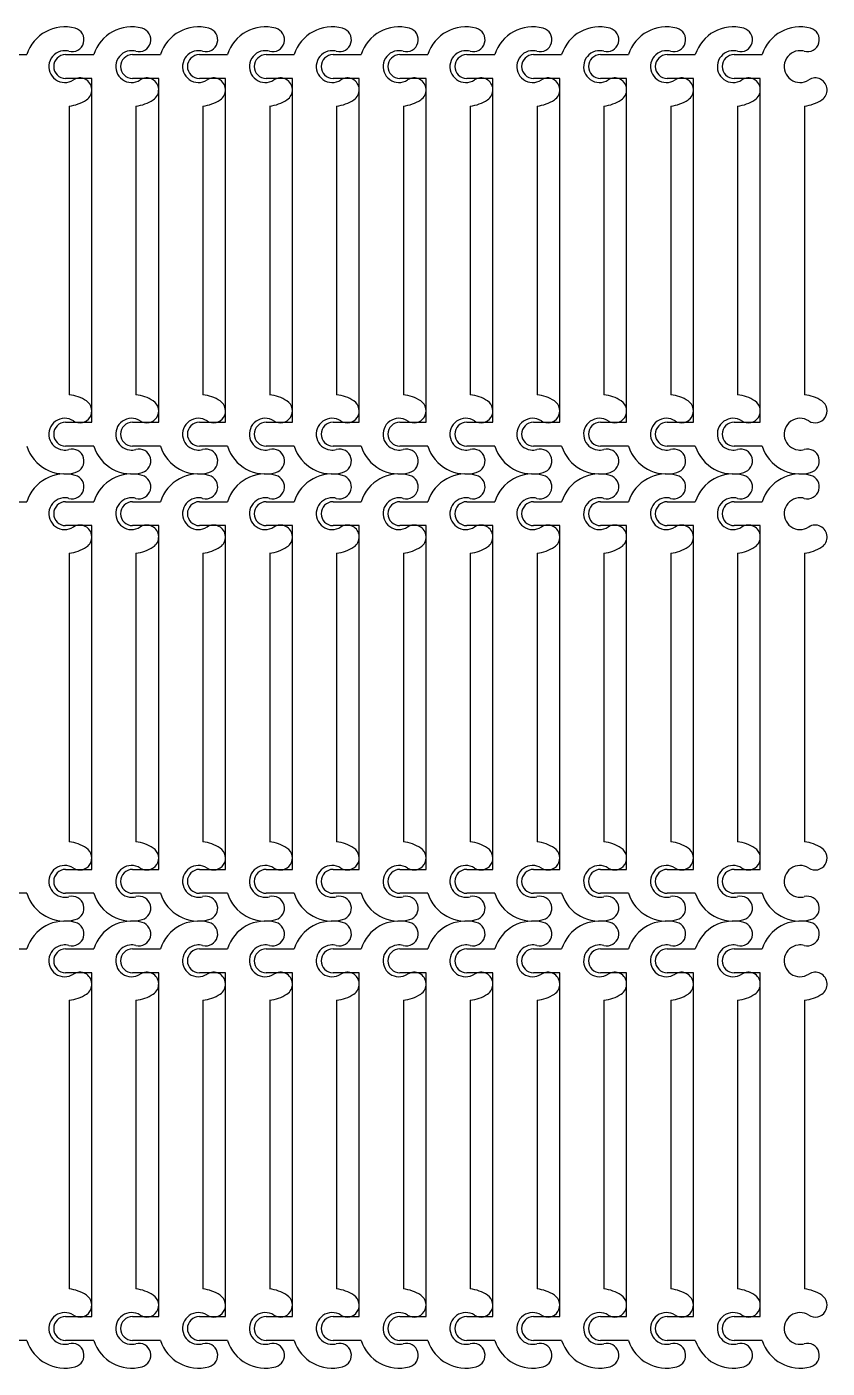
# Model space of a CAD drawing. Extents: x -435 to 1566, y -435 to 2166.
# Drawn here: x -35.4 to 166, y 1550.8 to 1888.4 of the extents above; entities that cross this region are included whole.
import ezdxf

# ---------------------------------------------------------------- set-up
doc = ezdxf.new("R2010")
doc.units = 0
doc.header["$MEASUREMENT"] = 0
doc.layers.add('LAYER_02', color=3, linetype='CONTINUOUS')

msp = doc.modelspace()

# ---------------------------------------------------------------- linework, layer by layer
at = {"layer": 'LAYER_02'}
for p, q in [((-42.47, 1881.41), (-35.41, 1881.41)), ((-25.65, 1881.41), (-18.59, 1881.41)), ((-8.83, 1881.41), (-1.77, 1881.41)), ((8, 1881.41), (15.06, 1881.41)), ((24.82, 1881.41), (31.88, 1881.41)), ((41.64, 1881.41), (48.7, 1881.41)), ((58.46, 1881.41), (65.52, 1881.41)), ((75.29, 1881.41), (82.34, 1881.41)), ((92.11, 1881.41), (99.17, 1881.41)), ((108.93, 1881.41), (115.99, 1881.41)), ((125.75, 1881.41), (132.81, 1881.41)), ((142.57, 1881.41), (149.63, 1881.41)), ((-19.05, 1875.41), (-25.65, 1875.41)), ((-19.05, 1788.89), (-19.05, 1875.41)), ((-2.23, 1875.41), (-8.83, 1875.41)), ((-2.23, 1788.89), (-2.23, 1875.41)), ((14.59, 1875.41), (8, 1875.41)), ((14.59, 1788.89), (14.59, 1875.41)), ((31.42, 1875.41), (24.82, 1875.41)), ((31.42, 1788.89), (31.42, 1875.41)), ((48.24, 1875.41), (41.64, 1875.41)), ((48.24, 1788.89), (48.24, 1875.41)), ((65.06, 1875.41), (58.46, 1875.41)), ((65.06, 1788.89), (65.06, 1875.41)), ((81.88, 1875.41), (75.29, 1875.41)), ((81.88, 1788.89), (81.88, 1875.41)), ((98.71, 1875.41), (92.11, 1875.41)), ((98.71, 1788.89), (98.71, 1875.41)), ((115.53, 1875.41), (108.93, 1875.41)), ((115.53, 1788.89), (115.53, 1875.41)), ((132.35, 1875.41), (125.75, 1875.41)), ((132.35, 1788.89), (132.35, 1875.41)), ((149.17, 1875.41), (142.57, 1875.41)), ((149.17, 1788.89), (149.17, 1875.41)), ((-24.77, 1868.47), (-24.77, 1795.83)), ((-7.95, 1868.47), (-7.95, 1795.83)), ((8.87, 1868.47), (8.87, 1795.83)), ((25.7, 1868.47), (25.7, 1795.83)), ((42.52, 1868.47), (42.52, 1795.83)), ((59.34, 1868.47), (59.34, 1795.83)), ((76.16, 1868.47), (76.16, 1795.83)), ((92.99, 1868.47), (92.99, 1795.83)), ((109.81, 1868.47), (109.81, 1795.83)), ((126.63, 1868.47), (126.63, 1795.83)), ((143.45, 1868.47), (143.45, 1795.83)), ((160.27, 1868.47), (160.27, 1795.83)), ((-25.65, 1788.89), (-19.05, 1788.89)), ((-8.83, 1788.89), (-2.23, 1788.89)), ((8, 1788.89), (14.59, 1788.89)), ((24.82, 1788.89), (31.42, 1788.89)), ((41.64, 1788.89), (48.24, 1788.89)), ((58.46, 1788.89), (65.06, 1788.89)), ((75.29, 1788.89), (81.88, 1788.89)), ((92.11, 1788.89), (98.71, 1788.89)), ((108.93, 1788.89), (115.53, 1788.89)), ((125.75, 1788.89), (132.35, 1788.89)), ((142.57, 1788.89), (149.17, 1788.89)), ((-18.59, 1782.89), (-25.65, 1782.89)), ((-1.77, 1782.89), (-8.83, 1782.89)), ((15.06, 1782.89), (8, 1782.89)), ((31.88, 1782.89), (24.82, 1782.89)), ((48.7, 1782.89), (41.64, 1782.89)), ((65.52, 1782.89), (58.46, 1782.89)), ((82.34, 1782.89), (75.29, 1782.89)), ((99.17, 1782.89), (92.11, 1782.89)), ((115.99, 1782.89), (108.93, 1782.89)), ((132.81, 1782.89), (125.75, 1782.89)), ((149.63, 1782.89), (142.57, 1782.89)), ((-42.47, 1768.89), (-35.41, 1768.89)), ((-25.65, 1768.89), (-18.59, 1768.89)), ((-8.83, 1768.89), (-1.77, 1768.89)), ((8, 1768.89), (15.06, 1768.89)), ((24.82, 1768.89), (31.88, 1768.89)), ((41.64, 1768.89), (48.7, 1768.89)), ((58.46, 1768.89), (65.52, 1768.89)), ((75.29, 1768.89), (82.34, 1768.89)), ((92.11, 1768.89), (99.17, 1768.89)), ((108.93, 1768.89), (115.99, 1768.89)), ((125.75, 1768.89), (132.81, 1768.89)), ((142.57, 1768.89), (149.63, 1768.89)), ((-19.05, 1762.89), (-25.65, 1762.89)), ((-19.05, 1676.36), (-19.05, 1762.89)), ((-2.23, 1762.89), (-8.83, 1762.89)), ((-2.23, 1676.36), (-2.23, 1762.89)), ((14.59, 1762.89), (8, 1762.89)), ((14.59, 1676.36), (14.59, 1762.89)), ((31.42, 1762.89), (24.82, 1762.89)), ((31.42, 1676.36), (31.42, 1762.89)), ((48.24, 1762.89), (41.64, 1762.89)), ((48.24, 1676.36), (48.24, 1762.89)), ((65.06, 1762.89), (58.46, 1762.89)), ((65.06, 1676.36), (65.06, 1762.89)), ((81.88, 1762.89), (75.29, 1762.89)), ((81.88, 1676.36), (81.88, 1762.89)), ((98.71, 1762.89), (92.11, 1762.89)), ((98.71, 1676.36), (98.71, 1762.89)), ((115.53, 1762.89), (108.93, 1762.89)), ((115.53, 1676.36), (115.53, 1762.89)), ((132.35, 1762.89), (125.75, 1762.89)), ((132.35, 1676.36), (132.35, 1762.89)), ((149.17, 1762.89), (142.57, 1762.89)), ((149.17, 1676.36), (149.17, 1762.89)), ((-24.77, 1755.95), (-24.77, 1683.3)), ((-7.95, 1755.95), (-7.95, 1683.3)), ((8.87, 1755.95), (8.87, 1683.3)), ((25.7, 1755.95), (25.7, 1683.3)), ((42.52, 1755.95), (42.52, 1683.3)), ((59.34, 1755.95), (59.34, 1683.3)), ((76.16, 1755.95), (76.16, 1683.3)), ((92.99, 1755.95), (92.99, 1683.3)), ((109.81, 1755.95), (109.81, 1683.3)), ((126.63, 1755.95), (126.63, 1683.3)), ((143.45, 1755.95), (143.45, 1683.3)), ((160.27, 1755.95), (160.27, 1683.3)), ((-25.65, 1676.36), (-19.05, 1676.36)), ((-8.83, 1676.36), (-2.23, 1676.36)), ((8, 1676.36), (14.59, 1676.36)), ((24.82, 1676.36), (31.42, 1676.36)), ((41.64, 1676.36), (48.24, 1676.36)), ((58.46, 1676.36), (65.06, 1676.36)), ((75.29, 1676.36), (81.88, 1676.36)), ((92.11, 1676.36), (98.71, 1676.36)), ((108.93, 1676.36), (115.53, 1676.36)), ((125.75, 1676.36), (132.35, 1676.36)), ((142.57, 1676.36), (149.17, 1676.36)), ((-35.41, 1670.36), (-42.47, 1670.36)), ((-18.59, 1670.36), (-25.65, 1670.36)), ((-1.77, 1670.36), (-8.83, 1670.36)), ((15.06, 1670.36), (8, 1670.36)), ((31.88, 1670.36), (24.82, 1670.36)), ((48.7, 1670.36), (41.64, 1670.36)), ((65.52, 1670.36), (58.46, 1670.36)), ((82.34, 1670.36), (75.29, 1670.36)), ((99.17, 1670.36), (92.11, 1670.36)), ((115.99, 1670.36), (108.93, 1670.36)), ((132.81, 1670.36), (125.75, 1670.36)), ((149.63, 1670.36), (142.57, 1670.36)), ((-42.47, 1656.36), (-35.41, 1656.36)), ((-25.65, 1656.36), (-18.59, 1656.36)), ((-8.83, 1656.36), (-1.77, 1656.36)), ((8, 1656.36), (15.06, 1656.36)), ((24.82, 1656.36), (31.88, 1656.36)), ((41.64, 1656.36), (48.7, 1656.36)), ((58.46, 1656.36), (65.52, 1656.36)), ((75.29, 1656.36), (82.34, 1656.36)), ((92.11, 1656.36), (99.17, 1656.36)), ((108.93, 1656.36), (115.99, 1656.36)), ((125.75, 1656.36), (132.81, 1656.36)), ((142.57, 1656.36), (149.63, 1656.36)), ((-19.05, 1650.36), (-25.65, 1650.36)), ((-19.05, 1563.84), (-19.05, 1650.36)), ((-2.23, 1650.36), (-8.83, 1650.36)), ((-2.23, 1563.84), (-2.23, 1650.36)), ((14.59, 1650.36), (8, 1650.36)), ((14.59, 1563.84), (14.59, 1650.36)), ((31.42, 1650.36), (24.82, 1650.36)), ((31.42, 1563.84), (31.42, 1650.36)), ((48.24, 1650.36), (41.64, 1650.36)), ((48.24, 1563.84), (48.24, 1650.36)), ((65.06, 1650.36), (58.46, 1650.36)), ((65.06, 1563.84), (65.06, 1650.36)), ((81.88, 1650.36), (75.29, 1650.36)), ((81.88, 1563.84), (81.88, 1650.36)), ((98.71, 1650.36), (92.11, 1650.36)), ((98.71, 1563.84), (98.71, 1650.36)), ((115.53, 1650.36), (108.93, 1650.36)), ((115.53, 1563.84), (115.53, 1650.36)), ((132.35, 1650.36), (125.75, 1650.36)), ((132.35, 1563.84), (132.35, 1650.36)), ((149.17, 1650.36), (142.57, 1650.36)), ((149.17, 1563.84), (149.17, 1650.36)), ((-24.77, 1643.43), (-24.77, 1570.78)), ((-7.95, 1643.43), (-7.95, 1570.78)), ((8.87, 1643.43), (8.87, 1570.78)), ((25.7, 1643.43), (25.7, 1570.78)), ((42.52, 1643.43), (42.52, 1570.78)), ((59.34, 1643.43), (59.34, 1570.78)), ((76.16, 1643.43), (76.16, 1570.78)), ((92.99, 1643.43), (92.99, 1570.78)), ((109.81, 1643.43), (109.81, 1570.78)), ((126.63, 1643.43), (126.63, 1570.78)), ((143.45, 1643.43), (143.45, 1570.78)), ((160.27, 1643.43), (160.27, 1570.78)), ((-25.65, 1563.84), (-19.05, 1563.84)), ((-8.83, 1563.84), (-2.23, 1563.84)), ((8, 1563.84), (14.59, 1563.84)), ((24.82, 1563.84), (31.42, 1563.84)), ((41.64, 1563.84), (48.24, 1563.84)), ((58.46, 1563.84), (65.06, 1563.84)), ((75.29, 1563.84), (81.88, 1563.84)), ((92.11, 1563.84), (98.71, 1563.84)), ((108.93, 1563.84), (115.53, 1563.84)), ((125.75, 1563.84), (132.35, 1563.84)), ((142.57, 1563.84), (149.17, 1563.84)), ((-35.41, 1557.84), (-42.47, 1557.84)), ((-18.59, 1557.84), (-25.65, 1557.84)), ((-1.77, 1557.84), (-8.83, 1557.84)), ((15.06, 1557.84), (8, 1557.84)), ((31.88, 1557.84), (24.82, 1557.84)), ((48.7, 1557.84), (41.64, 1557.84)), ((65.52, 1557.84), (58.46, 1557.84)), ((82.34, 1557.84), (75.29, 1557.84)), ((99.17, 1557.84), (92.11, 1557.84)), ((115.99, 1557.84), (108.93, 1557.84)), ((132.81, 1557.84), (125.75, 1557.84)), ((149.63, 1557.84), (142.57, 1557.84))]:
    msp.add_line(p, q, dxfattribs=at)
for centre, radius, start, end in [((-25.87, 1878.41), 10, 74.6881, 162.5424), ((-24.03, 1885.16), 3, 254.6604, 74.6604), ((-9.05, 1878.41), 10, 74.6881, 162.5424), ((-7.2, 1885.16), 3, 254.6604, 74.6604), ((7.77, 1878.41), 10, 74.6881, 162.5424), ((9.62, 1885.16), 3, 254.6604, 74.6604), ((24.59, 1878.41), 10, 74.6881, 162.5424), ((26.44, 1885.16), 3, 254.6604, 74.6604), ((41.42, 1878.41), 10, 74.6881, 162.5424), ((43.26, 1885.16), 3, 254.6604, 74.6604), ((58.24, 1878.41), 10, 74.6881, 162.5424), ((60.09, 1885.16), 3, 254.6604, 74.6604), ((75.06, 1878.41), 10, 74.6881, 162.5424), ((76.91, 1885.16), 3, 254.6604, 74.6604), ((91.88, 1878.41), 10, 74.6881, 162.5424), ((93.73, 1885.16), 3, 254.6604, 74.6604), ((108.71, 1878.41), 10, 74.6881, 162.5424), ((110.55, 1885.16), 3, 254.6604, 74.6604), ((125.53, 1878.41), 10, 74.6881, 162.5424), ((127.38, 1885.16), 3, 254.6604, 74.6604), ((142.35, 1878.41), 10, 74.6881, 162.5424), ((144.2, 1885.16), 3, 254.6604, 74.6604), ((159.17, 1878.41), 10, 74.6881, 162.5424), ((161.02, 1885.16), 3, 254.6604, 74.6604), ((-25.87, 1878.41), 4, 97.3693, 303.0952), ((-25.65, 1878.41), 3, 90, 270), ((-25.87, 1878.41), 4, 74.7296, 97.3693), ((-9.05, 1878.41), 4, 97.3693, 303.0952), ((-8.83, 1878.41), 3, 90, 270), ((-9.05, 1878.41), 4, 74.7296, 97.3693), ((7.77, 1878.41), 4, 97.3693, 303.0952), ((8, 1878.41), 3, 90, 270), ((7.77, 1878.41), 4, 74.7296, 97.3693), ((24.59, 1878.41), 4, 97.3693, 303.0952), ((24.82, 1878.41), 3, 90, 270), ((24.59, 1878.41), 4, 74.7296, 97.3693), ((41.42, 1878.41), 4, 97.3693, 303.0952), ((41.64, 1878.41), 3, 90, 270), ((41.42, 1878.41), 4, 74.7296, 97.3693), ((58.24, 1878.41), 4, 97.3693, 303.0952), ((58.46, 1878.41), 3, 90, 270), ((58.24, 1878.41), 4, 74.7296, 97.3693), ((75.06, 1878.41), 4, 97.3693, 303.0952), ((75.29, 1878.41), 3, 90, 270), ((75.06, 1878.41), 4, 74.7296, 97.3693), ((91.88, 1878.41), 4, 97.3693, 303.0952), ((92.11, 1878.41), 3, 90, 270), ((91.88, 1878.41), 4, 74.7296, 97.3693), ((108.71, 1878.41), 4, 97.3693, 303.0952), ((108.93, 1878.41), 3, 90, 270), ((108.71, 1878.41), 4, 74.7296, 97.3693), ((125.53, 1878.41), 4, 97.3693, 303.0952), ((125.75, 1878.41), 3, 90, 270), ((125.53, 1878.41), 4, 74.7296, 97.3693), ((142.35, 1878.41), 4, 97.3693, 303.0952), ((142.57, 1878.41), 3, 90, 270), ((142.35, 1878.41), 4, 74.7296, 97.3693), ((159.17, 1878.41), 4, 97.3693, 303.0952), ((159.17, 1878.41), 4, 74.7296, 97.3693), ((-22.05, 1872.55), 3, 303.0952, 123.0952), ((-5.23, 1872.55), 3, 303.0952, 123.0952), ((11.59, 1872.55), 3, 303.0952, 123.0952), ((28.42, 1872.55), 3, 303.0952, 123.0952), ((45.24, 1872.55), 3, 303.0952, 123.0952), ((62.06, 1872.55), 3, 303.0952, 123.0952), ((78.88, 1872.55), 3, 303.0952, 123.0952), ((95.71, 1872.55), 3, 303.0952, 123.0952), ((112.53, 1872.55), 3, 303.0952, 123.0952), ((129.35, 1872.55), 3, 303.0952, 123.0952), ((146.17, 1872.55), 3, 303.0952, 123.0952), ((162.99, 1872.55), 3, 303.0952, 123.0952), ((-25.87, 1878.41), 10, 276.3263, 303.0952), ((-9.05, 1878.41), 10, 276.3263, 303.0952), ((7.77, 1878.41), 10, 276.3263, 303.0952), ((24.59, 1878.41), 10, 276.3263, 303.0952), ((41.42, 1878.41), 10, 276.3263, 303.0952), ((58.24, 1878.41), 10, 276.3263, 303.0952), ((75.06, 1878.41), 10, 276.3263, 303.0952), ((91.88, 1878.41), 10, 276.3263, 303.0952), ((108.71, 1878.41), 10, 276.3263, 303.0952), ((125.53, 1878.41), 10, 276.3263, 303.0952), ((142.35, 1878.41), 10, 276.3263, 303.0952), ((159.17, 1878.41), 10, 276.3263, 303.0952), ((-25.87, 1785.89), 10, 56.9048, 83.6737), ((-22.05, 1791.75), 3, 236.9048, 56.9048), ((-9.05, 1785.89), 10, 56.9048, 83.6737), ((-5.23, 1791.75), 3, 236.9048, 56.9048), ((7.77, 1785.89), 10, 56.9048, 83.6737), ((11.59, 1791.75), 3, 236.9048, 56.9048), ((24.59, 1785.89), 10, 56.9048, 83.6737), ((28.42, 1791.75), 3, 236.9048, 56.9048), ((41.42, 1785.89), 10, 56.9048, 83.6737), ((45.24, 1791.75), 3, 236.9048, 56.9048), ((58.24, 1785.89), 10, 56.9048, 83.6737), ((62.06, 1791.75), 3, 236.9048, 56.9048), ((75.06, 1785.89), 10, 56.9048, 83.6737), ((78.88, 1791.75), 3, 236.9048, 56.9048), ((91.88, 1785.89), 10, 56.9048, 83.6737), ((95.71, 1791.75), 3, 236.9048, 56.9048), ((108.71, 1785.89), 10, 56.9048, 83.6737), ((112.53, 1791.75), 3, 236.9048, 56.9048), ((125.53, 1785.89), 10, 56.9048, 83.6737), ((129.35, 1791.75), 3, 236.9048, 56.9048), ((142.35, 1785.89), 10, 56.9048, 83.6737), ((146.17, 1791.75), 3, 236.9048, 56.9048), ((159.17, 1785.89), 10, 56.9048, 83.6737), ((162.99, 1791.75), 3, 236.9048, 56.9048), ((-25.87, 1785.89), 4, 56.9048, 262.6307), ((-9.05, 1785.89), 4, 56.9048, 262.6307), ((7.77, 1785.89), 4, 56.9048, 262.6307), ((24.59, 1785.89), 4, 56.9048, 262.6307), ((41.42, 1785.89), 4, 56.9048, 262.6307), ((58.24, 1785.89), 4, 56.9048, 262.6307), ((75.06, 1785.89), 4, 56.9048, 262.6307), ((91.88, 1785.89), 4, 56.9048, 262.6307), ((108.71, 1785.89), 4, 56.9048, 262.6307), ((125.53, 1785.89), 4, 56.9048, 262.6307), ((142.35, 1785.89), 4, 56.9048, 262.6307), ((159.17, 1785.89), 4, 56.9048, 262.6307), ((-25.65, 1785.89), 3, 90, 270), ((-8.83, 1785.89), 3, 90, 270), ((8, 1785.89), 3, 90, 270), ((24.82, 1785.89), 3, 90, 270), ((41.64, 1785.89), 3, 90, 270), ((58.46, 1785.89), 3, 90, 270), ((75.29, 1785.89), 3, 90, 270), ((92.11, 1785.89), 3, 90, 270), ((108.93, 1785.89), 3, 90, 270), ((125.75, 1785.89), 3, 90, 270), ((142.57, 1785.89), 3, 90, 270), ((-25.87, 1785.89), 10, 197.4576, 285.3119), ((-9.05, 1785.89), 10, 197.4576, 285.3119), ((7.77, 1785.89), 10, 197.4576, 285.3119), ((24.59, 1785.89), 10, 197.4576, 285.3119), ((41.42, 1785.89), 10, 197.4576, 285.3119), ((58.24, 1785.89), 10, 197.4576, 285.3119), ((75.06, 1785.89), 10, 197.4576, 285.3119), ((91.88, 1785.89), 10, 197.4576, 285.3119), ((108.71, 1785.89), 10, 197.4576, 285.3119), ((125.53, 1785.89), 10, 197.4576, 285.3119), ((142.35, 1785.89), 10, 197.4576, 285.3119), ((159.17, 1785.89), 10, 197.4576, 285.3119), ((-25.87, 1785.89), 4, 262.6307, 285.2704), ((-24.03, 1779.14), 3, 285.3396, 105.3396), ((-9.05, 1785.89), 4, 262.6307, 285.2704), ((-7.2, 1779.14), 3, 285.3396, 105.3396), ((7.77, 1785.89), 4, 262.6307, 285.2704), ((9.62, 1779.14), 3, 285.3396, 105.3396), ((24.59, 1785.89), 4, 262.6307, 285.2704), ((26.44, 1779.14), 3, 285.3396, 105.3396), ((41.42, 1785.89), 4, 262.6307, 285.2704), ((43.26, 1779.14), 3, 285.3396, 105.3396), ((58.24, 1785.89), 4, 262.6307, 285.2704), ((60.09, 1779.14), 3, 285.3396, 105.3396), ((75.06, 1785.89), 4, 262.6307, 285.2704), ((76.91, 1779.14), 3, 285.3396, 105.3396), ((91.88, 1785.89), 4, 262.6307, 285.2704), ((93.73, 1779.14), 3, 285.3396, 105.3396), ((108.71, 1785.89), 4, 262.6307, 285.2704), ((110.55, 1779.14), 3, 285.3396, 105.3396), ((125.53, 1785.89), 4, 262.6307, 285.2704), ((127.38, 1779.14), 3, 285.3396, 105.3396), ((142.35, 1785.89), 4, 262.6307, 285.2704), ((144.2, 1779.14), 3, 285.3396, 105.3396), ((159.17, 1785.89), 4, 262.6307, 285.2704), ((161.02, 1779.14), 3, 285.3396, 105.3396), ((-25.87, 1765.89), 10, 74.6881, 162.5424), ((-9.05, 1765.89), 10, 74.6881, 162.5424), ((7.77, 1765.89), 10, 74.6881, 162.5424), ((24.59, 1765.89), 10, 74.6881, 162.5424), ((41.42, 1765.89), 10, 74.6881, 162.5424), ((58.24, 1765.89), 10, 74.6881, 162.5424), ((75.06, 1765.89), 10, 74.6881, 162.5424), ((91.88, 1765.89), 10, 74.6881, 162.5424), ((108.71, 1765.89), 10, 74.6881, 162.5424), ((125.53, 1765.89), 10, 74.6881, 162.5424), ((142.35, 1765.89), 10, 74.6881, 162.5424), ((159.17, 1765.89), 10, 74.6881, 162.5424), ((-24.03, 1772.64), 3, 254.6604, 74.6604), ((-7.2, 1772.64), 3, 254.6604, 74.6604), ((9.62, 1772.64), 3, 254.6604, 74.6604), ((26.44, 1772.64), 3, 254.6604, 74.6604), ((43.26, 1772.64), 3, 254.6604, 74.6604), ((60.09, 1772.64), 3, 254.6604, 74.6604), ((76.91, 1772.64), 3, 254.6604, 74.6604), ((93.73, 1772.64), 3, 254.6604, 74.6604), ((110.55, 1772.64), 3, 254.6604, 74.6604), ((127.38, 1772.64), 3, 254.6604, 74.6604), ((144.2, 1772.64), 3, 254.6604, 74.6604), ((161.02, 1772.64), 3, 254.6604, 74.6604), ((-25.87, 1765.89), 4, 97.3693, 303.0952), ((-25.65, 1765.89), 3, 90, 270), ((-25.87, 1765.89), 4, 74.7296, 97.3693), ((-9.05, 1765.89), 4, 97.3693, 303.0952), ((-8.83, 1765.89), 3, 90, 270), ((-9.05, 1765.89), 4, 74.7296, 97.3693), ((7.77, 1765.89), 4, 97.3693, 303.0952), ((8, 1765.89), 3, 90, 270), ((7.77, 1765.89), 4, 74.7296, 97.3693), ((24.59, 1765.89), 4, 97.3693, 303.0952), ((24.82, 1765.89), 3, 90, 270), ((24.59, 1765.89), 4, 74.7296, 97.3693), ((41.42, 1765.89), 4, 97.3693, 303.0952), ((41.64, 1765.89), 3, 90, 270), ((41.42, 1765.89), 4, 74.7296, 97.3693), ((58.24, 1765.89), 4, 97.3693, 303.0952), ((58.46, 1765.89), 3, 90, 270), ((58.24, 1765.89), 4, 74.7296, 97.3693), ((75.06, 1765.89), 4, 97.3693, 303.0952), ((75.29, 1765.89), 3, 90, 270), ((75.06, 1765.89), 4, 74.7296, 97.3693), ((91.88, 1765.89), 4, 97.3693, 303.0952), ((92.11, 1765.89), 3, 90, 270), ((91.88, 1765.89), 4, 74.7296, 97.3693), ((108.71, 1765.89), 4, 97.3693, 303.0952), ((108.93, 1765.89), 3, 90, 270), ((108.71, 1765.89), 4, 74.7296, 97.3693), ((125.53, 1765.89), 4, 97.3693, 303.0952), ((125.75, 1765.89), 3, 90, 270), ((125.53, 1765.89), 4, 74.7296, 97.3693), ((142.35, 1765.89), 4, 97.3693, 303.0952), ((142.57, 1765.89), 3, 90, 270), ((142.35, 1765.89), 4, 74.7296, 97.3693), ((159.17, 1765.89), 4, 97.3693, 303.0952), ((159.17, 1765.89), 4, 74.7296, 97.3693), ((-22.05, 1760.02), 3, 303.0952, 123.0952), ((-5.23, 1760.02), 3, 303.0952, 123.0952), ((11.59, 1760.02), 3, 303.0952, 123.0952), ((28.42, 1760.02), 3, 303.0952, 123.0952), ((45.24, 1760.02), 3, 303.0952, 123.0952), ((62.06, 1760.02), 3, 303.0952, 123.0952), ((78.88, 1760.02), 3, 303.0952, 123.0952), ((95.71, 1760.02), 3, 303.0952, 123.0952), ((112.53, 1760.02), 3, 303.0952, 123.0952), ((129.35, 1760.02), 3, 303.0952, 123.0952), ((146.17, 1760.02), 3, 303.0952, 123.0952), ((162.99, 1760.02), 3, 303.0952, 123.0952), ((-25.87, 1765.89), 10, 276.3263, 303.0952), ((-9.05, 1765.89), 10, 276.3263, 303.0952), ((7.77, 1765.89), 10, 276.3263, 303.0952), ((24.59, 1765.89), 10, 276.3263, 303.0952), ((41.42, 1765.89), 10, 276.3263, 303.0952), ((58.24, 1765.89), 10, 276.3263, 303.0952), ((75.06, 1765.89), 10, 276.3263, 303.0952), ((91.88, 1765.89), 10, 276.3263, 303.0952), ((108.71, 1765.89), 10, 276.3263, 303.0952), ((125.53, 1765.89), 10, 276.3263, 303.0952), ((142.35, 1765.89), 10, 276.3263, 303.0952), ((159.17, 1765.89), 10, 276.3263, 303.0952), ((-25.87, 1673.36), 10, 56.9048, 83.6737), ((-22.05, 1679.23), 3, 236.9048, 56.9048), ((-9.05, 1673.36), 10, 56.9048, 83.6737), ((-5.23, 1679.23), 3, 236.9048, 56.9048), ((7.77, 1673.36), 10, 56.9048, 83.6737), ((11.59, 1679.23), 3, 236.9048, 56.9048), ((24.59, 1673.36), 10, 56.9048, 83.6737), ((28.42, 1679.23), 3, 236.9048, 56.9048), ((41.42, 1673.36), 10, 56.9048, 83.6737), ((45.24, 1679.23), 3, 236.9048, 56.9048), ((58.24, 1673.36), 10, 56.9048, 83.6737), ((62.06, 1679.23), 3, 236.9048, 56.9048), ((75.06, 1673.36), 10, 56.9048, 83.6737), ((78.88, 1679.23), 3, 236.9048, 56.9048), ((91.88, 1673.36), 10, 56.9048, 83.6737), ((95.71, 1679.23), 3, 236.9048, 56.9048), ((108.71, 1673.36), 10, 56.9048, 83.6737), ((112.53, 1679.23), 3, 236.9048, 56.9048), ((125.53, 1673.36), 10, 56.9048, 83.6737), ((129.35, 1679.23), 3, 236.9048, 56.9048), ((142.35, 1673.36), 10, 56.9048, 83.6737), ((146.17, 1679.23), 3, 236.9048, 56.9048), ((159.17, 1673.36), 10, 56.9048, 83.6737), ((162.99, 1679.23), 3, 236.9048, 56.9048), ((-25.87, 1673.36), 4, 56.9048, 262.6307), ((-25.65, 1673.36), 3, 90, 270), ((-9.05, 1673.36), 4, 56.9048, 262.6307), ((-8.83, 1673.36), 3, 90, 270), ((7.77, 1673.36), 4, 56.9048, 262.6307), ((8, 1673.36), 3, 90, 270), ((24.59, 1673.36), 4, 56.9048, 262.6307), ((24.82, 1673.36), 3, 90, 270), ((41.42, 1673.36), 4, 56.9048, 262.6307), ((41.64, 1673.36), 3, 90, 270), ((58.24, 1673.36), 4, 56.9048, 262.6307), ((58.46, 1673.36), 3, 90, 270), ((75.06, 1673.36), 4, 56.9048, 262.6307), ((75.29, 1673.36), 3, 90, 270), ((91.88, 1673.36), 4, 56.9048, 262.6307), ((92.11, 1673.36), 3, 90, 270), ((108.71, 1673.36), 4, 56.9048, 262.6307), ((108.93, 1673.36), 3, 90, 270), ((125.53, 1673.36), 4, 56.9048, 262.6307), ((125.75, 1673.36), 3, 90, 270), ((142.35, 1673.36), 4, 56.9048, 262.6307), ((142.57, 1673.36), 3, 90, 270), ((159.17, 1673.36), 4, 56.9048, 262.6307), ((-25.87, 1673.36), 10, 197.4576, 285.3119), ((-25.87, 1673.36), 4, 262.6307, 285.2704), ((-24.03, 1666.61), 3, 285.3396, 105.3396), ((-9.05, 1673.36), 10, 197.4576, 285.3119), ((-9.05, 1673.36), 4, 262.6307, 285.2704), ((-7.2, 1666.61), 3, 285.3396, 105.3396), ((7.77, 1673.36), 10, 197.4576, 285.3119), ((7.77, 1673.36), 4, 262.6307, 285.2704), ((9.62, 1666.61), 3, 285.3396, 105.3396), ((24.59, 1673.36), 10, 197.4576, 285.3119), ((24.59, 1673.36), 4, 262.6307, 285.2704), ((26.44, 1666.61), 3, 285.3396, 105.3396), ((41.42, 1673.36), 10, 197.4576, 285.3119), ((41.42, 1673.36), 4, 262.6307, 285.2704), ((43.26, 1666.61), 3, 285.3396, 105.3396), ((58.24, 1673.36), 10, 197.4576, 285.3119), ((58.24, 1673.36), 4, 262.6307, 285.2704), ((60.09, 1666.61), 3, 285.3396, 105.3396), ((75.06, 1673.36), 10, 197.4576, 285.3119), ((75.06, 1673.36), 4, 262.6307, 285.2704), ((76.91, 1666.61), 3, 285.3396, 105.3396), ((91.88, 1673.36), 10, 197.4576, 285.3119), ((91.88, 1673.36), 4, 262.6307, 285.2704), ((93.73, 1666.61), 3, 285.3396, 105.3396), ((108.71, 1673.36), 10, 197.4576, 285.3119), ((108.71, 1673.36), 4, 262.6307, 285.2704), ((110.55, 1666.61), 3, 285.3396, 105.3396), ((125.53, 1673.36), 10, 197.4576, 285.3119), ((125.53, 1673.36), 4, 262.6307, 285.2704), ((127.38, 1666.61), 3, 285.3396, 105.3396), ((142.35, 1673.36), 10, 197.4576, 285.3119), ((142.35, 1673.36), 4, 262.6307, 285.2704), ((144.2, 1666.61), 3, 285.3396, 105.3396), ((159.17, 1673.36), 10, 197.4576, 285.3119), ((159.17, 1673.36), 4, 262.6307, 285.2704), ((161.02, 1666.61), 3, 285.3396, 105.3396), ((-25.87, 1653.36), 10, 74.6881, 162.5424), ((-24.03, 1660.12), 3, 254.6604, 74.6604), ((-9.05, 1653.36), 10, 74.6881, 162.5424), ((-7.2, 1660.12), 3, 254.6604, 74.6604), ((7.77, 1653.36), 10, 74.6881, 162.5424), ((9.62, 1660.12), 3, 254.6604, 74.6604), ((24.59, 1653.36), 10, 74.6881, 162.5424), ((26.44, 1660.12), 3, 254.6604, 74.6604), ((41.42, 1653.36), 10, 74.6881, 162.5424), ((43.26, 1660.12), 3, 254.6604, 74.6604), ((58.24, 1653.36), 10, 74.6881, 162.5424), ((60.09, 1660.12), 3, 254.6604, 74.6604), ((75.06, 1653.36), 10, 74.6881, 162.5424), ((76.91, 1660.12), 3, 254.6604, 74.6604), ((91.88, 1653.36), 10, 74.6881, 162.5424), ((93.73, 1660.12), 3, 254.6604, 74.6604), ((108.71, 1653.36), 10, 74.6881, 162.5424), ((110.55, 1660.12), 3, 254.6604, 74.6604), ((125.53, 1653.36), 10, 74.6881, 162.5424), ((127.38, 1660.12), 3, 254.6604, 74.6604), ((142.35, 1653.36), 10, 74.6881, 162.5424), ((144.2, 1660.12), 3, 254.6604, 74.6604), ((159.17, 1653.36), 10, 74.6881, 162.5424), ((161.02, 1660.12), 3, 254.6604, 74.6604), ((-25.87, 1653.36), 4, 97.3693, 303.0952), ((-25.65, 1653.36), 3, 90, 270), ((-25.87, 1653.36), 4, 74.7296, 97.3693), ((-9.05, 1653.36), 4, 97.3693, 303.0952), ((-8.83, 1653.36), 3, 90, 270), ((-9.05, 1653.36), 4, 74.7296, 97.3693), ((7.77, 1653.36), 4, 97.3693, 303.0952), ((8, 1653.36), 3, 90, 270), ((7.77, 1653.36), 4, 74.7296, 97.3693), ((24.59, 1653.36), 4, 97.3693, 303.0952), ((24.82, 1653.36), 3, 90, 270), ((24.59, 1653.36), 4, 74.7296, 97.3693), ((41.42, 1653.36), 4, 97.3693, 303.0952), ((41.64, 1653.36), 3, 90, 270), ((41.42, 1653.36), 4, 74.7296, 97.3693), ((58.24, 1653.36), 4, 97.3693, 303.0952), ((58.46, 1653.36), 3, 90, 270), ((58.24, 1653.36), 4, 74.7296, 97.3693), ((75.06, 1653.36), 4, 97.3693, 303.0952), ((75.29, 1653.36), 3, 90, 270), ((75.06, 1653.36), 4, 74.7296, 97.3693), ((91.88, 1653.36), 4, 97.3693, 303.0952), ((92.11, 1653.36), 3, 90, 270), ((91.88, 1653.36), 4, 74.7296, 97.3693), ((108.71, 1653.36), 4, 97.3693, 303.0952), ((108.93, 1653.36), 3, 90, 270), ((108.71, 1653.36), 4, 74.7296, 97.3693), ((125.53, 1653.36), 4, 97.3693, 303.0952), ((125.75, 1653.36), 3, 90, 270), ((125.53, 1653.36), 4, 74.7296, 97.3693), ((142.35, 1653.36), 4, 97.3693, 303.0952), ((142.57, 1653.36), 3, 90, 270), ((142.35, 1653.36), 4, 74.7296, 97.3693), ((159.17, 1653.36), 4, 97.3693, 303.0952), ((159.17, 1653.36), 4, 74.7296, 97.3693), ((-22.05, 1647.5), 3, 303.0952, 123.0952), ((-5.23, 1647.5), 3, 303.0952, 123.0952), ((11.59, 1647.5), 3, 303.0952, 123.0952), ((28.42, 1647.5), 3, 303.0952, 123.0952), ((45.24, 1647.5), 3, 303.0952, 123.0952), ((62.06, 1647.5), 3, 303.0952, 123.0952), ((78.88, 1647.5), 3, 303.0952, 123.0952), ((95.71, 1647.5), 3, 303.0952, 123.0952), ((112.53, 1647.5), 3, 303.0952, 123.0952), ((129.35, 1647.5), 3, 303.0952, 123.0952), ((146.17, 1647.5), 3, 303.0952, 123.0952), ((162.99, 1647.5), 3, 303.0952, 123.0952), ((-25.87, 1653.36), 10, 276.3263, 303.0952), ((-9.05, 1653.36), 10, 276.3263, 303.0952), ((7.77, 1653.36), 10, 276.3263, 303.0952), ((24.59, 1653.36), 10, 276.3263, 303.0952), ((41.42, 1653.36), 10, 276.3263, 303.0952), ((58.24, 1653.36), 10, 276.3263, 303.0952), ((75.06, 1653.36), 10, 276.3263, 303.0952), ((91.88, 1653.36), 10, 276.3263, 303.0952), ((108.71, 1653.36), 10, 276.3263, 303.0952), ((125.53, 1653.36), 10, 276.3263, 303.0952), ((142.35, 1653.36), 10, 276.3263, 303.0952), ((159.17, 1653.36), 10, 276.3263, 303.0952), ((-25.87, 1560.84), 10, 56.9048, 83.6737), ((-9.05, 1560.84), 10, 56.9048, 83.6737), ((7.77, 1560.84), 10, 56.9048, 83.6737), ((24.59, 1560.84), 10, 56.9048, 83.6737), ((41.42, 1560.84), 10, 56.9048, 83.6737), ((58.24, 1560.84), 10, 56.9048, 83.6737), ((75.06, 1560.84), 10, 56.9048, 83.6737), ((91.88, 1560.84), 10, 56.9048, 83.6737), ((108.71, 1560.84), 10, 56.9048, 83.6737), ((125.53, 1560.84), 10, 56.9048, 83.6737), ((142.35, 1560.84), 10, 56.9048, 83.6737), ((159.17, 1560.84), 10, 56.9048, 83.6737), ((-22.05, 1566.7), 3, 236.9048, 56.9048), ((-5.23, 1566.7), 3, 236.9048, 56.9048), ((11.59, 1566.7), 3, 236.9048, 56.9048), ((28.42, 1566.7), 3, 236.9048, 56.9048), ((45.24, 1566.7), 3, 236.9048, 56.9048), ((62.06, 1566.7), 3, 236.9048, 56.9048), ((78.88, 1566.7), 3, 236.9048, 56.9048), ((95.71, 1566.7), 3, 236.9048, 56.9048), ((112.53, 1566.7), 3, 236.9048, 56.9048), ((129.35, 1566.7), 3, 236.9048, 56.9048), ((146.17, 1566.7), 3, 236.9048, 56.9048), ((162.99, 1566.7), 3, 236.9048, 56.9048), ((-25.87, 1560.84), 4, 56.9048, 262.6307), ((-25.65, 1560.84), 3, 90, 270), ((-9.05, 1560.84), 4, 56.9048, 262.6307), ((-8.83, 1560.84), 3, 90, 270), ((7.77, 1560.84), 4, 56.9048, 262.6307), ((8, 1560.84), 3, 90, 270), ((24.59, 1560.84), 4, 56.9048, 262.6307), ((24.82, 1560.84), 3, 90, 270), ((41.42, 1560.84), 4, 56.9048, 262.6307), ((41.64, 1560.84), 3, 90, 270), ((58.24, 1560.84), 4, 56.9048, 262.6307), ((58.46, 1560.84), 3, 90, 270), ((75.06, 1560.84), 4, 56.9048, 262.6307), ((75.29, 1560.84), 3, 90, 270), ((91.88, 1560.84), 4, 56.9048, 262.6307), ((92.11, 1560.84), 3, 90, 270), ((108.71, 1560.84), 4, 56.9048, 262.6307), ((108.93, 1560.84), 3, 90, 270), ((125.53, 1560.84), 4, 56.9048, 262.6307), ((125.75, 1560.84), 3, 90, 270), ((142.35, 1560.84), 4, 56.9048, 262.6307), ((142.57, 1560.84), 3, 90, 270), ((159.17, 1560.84), 4, 56.9048, 262.6307), ((-25.87, 1560.84), 10, 197.4576, 285.3119), ((-25.87, 1560.84), 4, 262.6307, 285.2704), ((-24.03, 1554.09), 3, 285.3396, 105.3396), ((-9.05, 1560.84), 10, 197.4576, 285.3119), ((-9.05, 1560.84), 4, 262.6307, 285.2704), ((-7.2, 1554.09), 3, 285.3396, 105.3396), ((7.77, 1560.84), 10, 197.4576, 285.3119), ((7.77, 1560.84), 4, 262.6307, 285.2704), ((9.62, 1554.09), 3, 285.3396, 105.3396), ((24.59, 1560.84), 10, 197.4576, 285.3119), ((24.59, 1560.84), 4, 262.6307, 285.2704), ((26.44, 1554.09), 3, 285.3396, 105.3396), ((41.42, 1560.84), 10, 197.4576, 285.3119), ((41.42, 1560.84), 4, 262.6307, 285.2704), ((43.26, 1554.09), 3, 285.3396, 105.3396), ((58.24, 1560.84), 10, 197.4576, 285.3119), ((58.24, 1560.84), 4, 262.6307, 285.2704), ((60.09, 1554.09), 3, 285.3396, 105.3396), ((75.06, 1560.84), 10, 197.4576, 285.3119), ((75.06, 1560.84), 4, 262.6307, 285.2704), ((76.91, 1554.09), 3, 285.3396, 105.3396), ((91.88, 1560.84), 10, 197.4576, 285.3119), ((91.88, 1560.84), 4, 262.6307, 285.2704), ((93.73, 1554.09), 3, 285.3396, 105.3396), ((108.71, 1560.84), 10, 197.4576, 285.3119), ((108.71, 1560.84), 4, 262.6307, 285.2704), ((110.55, 1554.09), 3, 285.3396, 105.3396), ((125.53, 1560.84), 10, 197.4576, 285.3119), ((125.53, 1560.84), 4, 262.6307, 285.2704), ((127.38, 1554.09), 3, 285.3396, 105.3396), ((142.35, 1560.84), 10, 197.4576, 285.3119), ((142.35, 1560.84), 4, 262.6307, 285.2704), ((144.2, 1554.09), 3, 285.3396, 105.3396), ((159.17, 1560.84), 10, 197.4576, 285.3119), ((159.17, 1560.84), 4, 262.6307, 285.2704), ((161.02, 1554.09), 3, 285.3396, 105.3396)]:
    msp.add_arc(centre, radius, start, end, dxfattribs=at)

doc.saveas('drawing.dxf')
